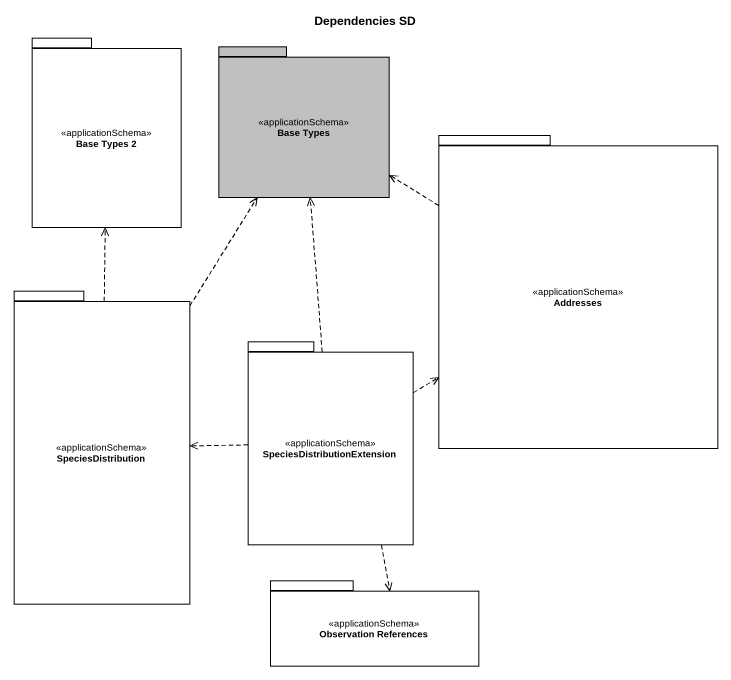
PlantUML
@startuml
title Dependencies SD
package "Base Types 2" as Base_Types_2 <<applicationSchema>> {
}
package "Base Types" as Base_Types <<applicationSchema>> #C0C0C0 {
}
package Addresses <<applicationSchema>> {
}
package SpeciesDistribution <<applicationSchema>> {
}
package SpeciesDistributionExtension <<applicationSchema>> {
}
package "Observation References" as Observation_References <<applicationSchema>> {
}
Addresses .up.> Base_Types
SpeciesDistribution .up.> Base_Types_2
SpeciesDistribution .up.> Base_Types
SpeciesDistributionExtension .up.> Base_Types
SpeciesDistributionExtension .up.> Addresses
SpeciesDistributionExtension .left.> SpeciesDistribution
SpeciesDistributionExtension ..> Observation_References
@enduml
